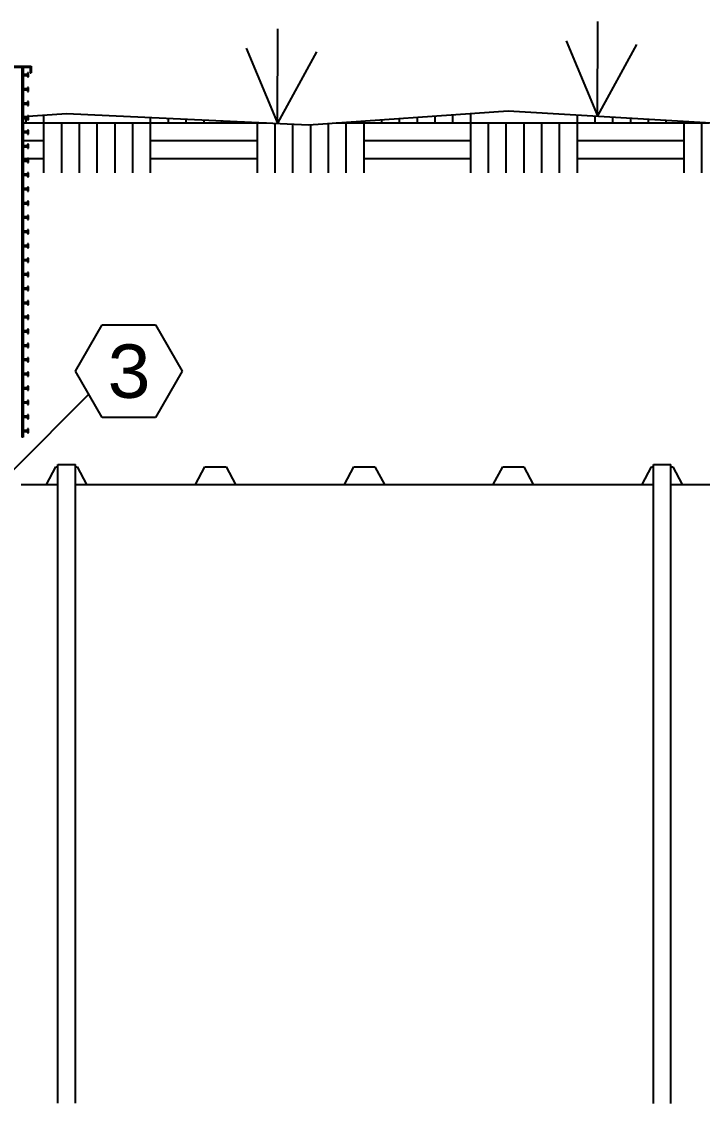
# Model space of a CAD drawing. Extents: x -13 to 356, y -85 to 125.
# Drawn here: x 71.6 to 148.1, y -14.6 to 107.1 of the extents above; entities that cross this region are included whole.
import ezdxf
from ezdxf.enums import TextEntityAlignment as Align

# ---------------------------------------------------------------- set-up
doc = ezdxf.new("R2010")
doc.units = 0
doc.header["$MEASUREMENT"] = 0
doc.layers.add('2', color=7, linetype='Continuous')
doc.styles.get("Standard").update_dxf_attribs({"font": 'monotxt.shx'})

msp = doc.modelspace()

# ---------------------------------------------------------------- linework, layer by layer
at = {"layer": '2', "color": 5, "linetype": 'Continuous'}
for p, q in [((136.33, 96.47), (136.38, 107.05)), ((100.33, 95.65), (100.38, 106.23)), ((132.82, 104.9), (136.33, 96.47)), ((96.82, 104.08), (100.33, 95.65)), ((104.73, 103.65), (100.33, 95.65)), ((140.73, 104.47), (136.33, 96.47)), ((47.15, 102.06), (72.65, 102.06)), ((47.27, 101.95), (72.54, 101.95)), ((71.59, 101.95), (71.59, 60.32)), ((71.72, 101.95), (71.72, 60.32)), ((72.24, 101.11), (71.72, 101.11)), ((71.72, 101), (72.24, 101)), ((72.24, 101.28), (72.24, 101.11)), ((72.35, 101.28), (72.24, 101.28)), ((72.24, 101), (72.24, 100.83)), ((72.35, 100.83), (72.35, 101.28)), ((72.54, 101.95), (72.54, 101.31)), ((72.54, 101.31), (72.65, 101.31)), ((72.65, 102.06), (72.65, 101.31)), ((72.24, 100.83), (72.35, 100.83)), ((72.24, 99.49), (71.72, 99.49)), ((71.72, 99.38), (72.24, 99.38)), ((72.24, 99.66), (72.24, 99.49)), ((72.35, 99.66), (72.24, 99.66)), ((72.24, 99.38), (72.24, 99.21)), ((72.24, 99.21), (72.35, 99.21)), ((72.35, 99.21), (72.35, 99.66)), ((72.24, 97.89), (71.72, 97.89)), ((71.72, 97.78), (72.24, 97.78)), ((72.24, 98.06), (72.24, 97.89)), ((72.35, 98.06), (72.24, 98.06)), ((72.24, 97.78), (72.24, 97.61)), ((72.24, 97.61), (72.35, 97.61)), ((72.35, 97.61), (72.35, 98.06)), ((71.72, 96.4), (76.6, 96.73)), ((72.24, 96.29), (71.72, 96.29)), ((71.72, 96.18), (72.24, 96.18)), ((72.08, 95.68), (72.08, 96.18)), ((72.24, 96.46), (72.24, 96.29)), ((72.35, 96.46), (72.24, 96.46)), ((72.24, 96.18), (72.24, 96.01)), ((72.35, 96.01), (72.35, 96.46)), ((74.08, 95.68), (74.08, 96.56)), ((76.6, 96.73), (103.82, 95.46)), ((86.08, 95.68), (86.08, 96.28)), ((88.08, 95.68), (88.08, 96.19)), ((90.08, 95.68), (90.08, 96.1)), ((103.82, 95.46), (126.29, 97.04)), ((114.08, 95.68), (114.08, 96.18)), ((116.08, 95.68), (116.08, 96.32)), ((118.08, 95.68), (118.08, 96.46)), ((120.08, 95.68), (120.08, 96.6)), ((122.08, 95.68), (122.08, 96.75)), ((126.29, 97.04), (152.56, 95.46)), ((134.08, 95.68), (134.08, 96.57)), ((136.08, 95.68), (136.08, 96.45)), ((138.08, 95.68), (138.08, 96.33)), ((140.08, 95.68), (140.08, 96.21)), ((142.08, 95.68), (142.08, 96.09)), ((71.72, 95.68), (74.08, 95.68)), ((72.24, 96.01), (72.35, 96.01)), ((72.24, 94.86), (72.24, 94.69)), ((72.35, 94.86), (72.24, 94.86)), ((72.35, 94.41), (72.35, 94.86)), ((74.08, 95.68), (86.08, 95.68)), ((74.08, 90.06), (74.08, 95.68)), ((76.08, 90.06), (76.08, 95.68)), ((78.08, 90.06), (78.08, 95.68)), ((80.08, 90.06), (80.08, 95.68)), ((82.08, 90.06), (82.08, 95.68)), ((84.08, 90.06), (84.08, 95.68)), ((86.08, 95.68), (98.08, 95.68)), ((86.08, 90.06), (86.08, 95.68)), ((92.08, 95.68), (92.08, 96.01)), ((94.08, 95.68), (94.08, 95.91)), ((96.08, 95.68), (96.08, 95.82)), ((98.08, 95.68), (98.08, 95.73)), ((98.08, 90.06), (98.08, 95.68)), ((98.08, 95.68), (99.1, 95.68)), ((100.08, 90.06), (100.08, 95.63)), ((102.08, 90.06), (102.08, 95.54)), ((104.08, 90.06), (104.08, 95.48)), ((106.08, 90.06), (106.08, 95.62)), ((106.93, 95.68), (110.08, 95.68)), ((108.08, 90.06), (108.08, 95.68)), ((110.08, 95.68), (110.08, 95.9)), ((110.08, 95.68), (122.08, 95.68)), ((110.08, 90.06), (110.08, 95.68)), ((112.08, 95.68), (112.08, 96.04)), ((122.08, 95.68), (134.08, 95.68)), ((122.08, 90.06), (122.08, 95.68)), ((124.08, 90.06), (124.08, 95.68)), ((126.08, 90.06), (126.08, 95.68)), ((128.08, 90.06), (128.08, 95.68)), ((130.08, 90.06), (130.08, 95.68)), ((132.08, 90.06), (132.08, 95.68)), ((134.08, 95.68), (146.08, 95.68)), ((134.08, 90.06), (134.08, 95.68)), ((144.08, 95.68), (144.08, 95.97)), ((146.08, 95.68), (146.08, 95.85)), ((146.08, 95.68), (148.92, 95.68)), ((146.08, 90.06), (146.08, 95.68)), ((148.08, 90.06), (148.08, 95.68)), ((72.24, 94.69), (71.72, 94.69)), ((71.72, 94.58), (72.24, 94.58)), ((71.72, 93.68), (74.08, 93.68)), ((72.24, 94.58), (72.24, 94.41)), ((72.24, 94.41), (72.35, 94.41)), ((86.08, 93.68), (98.08, 93.68)), ((110.08, 93.68), (122.08, 93.68)), ((134.08, 93.68), (146.08, 93.68)), ((72.24, 93.09), (71.72, 93.09)), ((71.72, 92.98), (72.24, 92.98)), ((72.24, 93.26), (72.24, 93.09)), ((72.35, 93.26), (72.24, 93.26)), ((72.24, 92.98), (72.24, 92.81)), ((72.24, 92.81), (72.35, 92.81)), ((72.35, 92.81), (72.35, 93.26)), ((71.72, 91.68), (74.08, 91.68)), ((72.24, 91.49), (71.72, 91.49)), ((71.72, 91.38), (72.24, 91.38)), ((72.24, 91.66), (72.24, 91.49)), ((72.35, 91.66), (72.24, 91.66)), ((72.24, 91.38), (72.24, 91.21)), ((72.24, 91.21), (72.35, 91.21)), ((72.35, 91.21), (72.35, 91.66)), ((86.08, 91.68), (98.08, 91.68)), ((110.08, 91.68), (122.08, 91.68)), ((134.08, 91.68), (146.08, 91.68)), ((72.24, 90.06), (72.24, 89.89)), ((72.35, 90.06), (72.24, 90.06)), ((72.35, 89.61), (72.35, 90.06)), ((72.24, 89.89), (71.72, 89.89)), ((71.72, 89.78), (72.24, 89.78)), ((72.24, 89.78), (72.24, 89.61)), ((72.24, 89.61), (72.35, 89.61)), ((72.24, 88.29), (71.72, 88.29)), ((71.72, 88.18), (72.24, 88.18)), ((72.24, 88.46), (72.24, 88.29)), ((72.35, 88.46), (72.24, 88.46)), ((72.24, 88.18), (72.24, 88.01)), ((72.24, 88.01), (72.35, 88.01)), ((72.35, 88.01), (72.35, 88.46)), ((72.24, 86.69), (71.72, 86.69)), ((71.72, 86.58), (72.24, 86.58)), ((72.24, 86.86), (72.24, 86.69)), ((72.35, 86.86), (72.24, 86.86)), ((72.24, 86.58), (72.24, 86.41)), ((72.24, 86.41), (72.35, 86.41)), ((72.35, 86.41), (72.35, 86.86)), ((72.24, 85.26), (72.24, 85.09)), ((72.35, 85.26), (72.24, 85.26)), ((72.35, 84.81), (72.35, 85.26)), ((72.24, 85.09), (71.72, 85.09)), ((71.72, 84.98), (72.24, 84.98)), ((72.24, 84.98), (72.24, 84.81)), ((72.24, 84.81), (72.35, 84.81)), ((72.24, 83.49), (71.72, 83.49)), ((71.72, 83.38), (72.24, 83.38)), ((72.24, 83.66), (72.24, 83.49)), ((72.35, 83.66), (72.24, 83.66)), ((72.24, 83.38), (72.24, 83.21)), ((72.24, 83.21), (72.35, 83.21)), ((72.35, 83.21), (72.35, 83.66)), ((72.24, 81.89), (71.72, 81.89)), ((72.24, 81.89), (71.72, 81.89)), ((71.72, 81.78), (72.24, 81.78)), ((71.72, 81.78), (72.24, 81.78)), ((72.24, 82.06), (72.24, 81.89)), ((72.35, 82.06), (72.24, 82.06)), ((72.24, 82.06), (72.24, 81.89)), ((72.35, 82.06), (72.24, 82.06)), ((72.24, 81.78), (72.24, 81.61)), ((72.24, 81.78), (72.24, 81.61)), ((72.24, 81.61), (72.35, 81.61)), ((72.24, 81.61), (72.35, 81.61)), ((72.35, 81.61), (72.35, 82.06)), ((72.35, 81.61), (72.35, 82.06)), ((72.24, 80.29), (71.72, 80.29)), ((72.24, 80.46), (72.24, 80.29)), ((72.35, 80.46), (72.24, 80.46)), ((72.35, 80.01), (72.35, 80.46)), ((71.72, 80.18), (72.24, 80.18)), ((72.24, 80.18), (72.24, 80.01)), ((72.24, 80.01), (72.35, 80.01)), ((72.24, 78.69), (71.72, 78.69)), ((71.72, 78.58), (72.24, 78.58)), ((72.24, 78.86), (72.24, 78.69)), ((72.35, 78.86), (72.24, 78.86)), ((72.24, 78.58), (72.24, 78.41)), ((72.24, 78.41), (72.35, 78.41)), ((72.35, 78.41), (72.35, 78.86)), ((72.24, 77.09), (71.72, 77.09)), ((71.72, 76.98), (72.24, 76.98)), ((72.24, 77.26), (72.24, 77.09)), ((72.35, 77.26), (72.24, 77.26)), ((72.24, 76.98), (72.24, 76.81)), ((72.24, 76.81), (72.35, 76.81)), ((72.35, 76.81), (72.35, 77.26)), ((72.24, 75.49), (71.72, 75.49)), ((72.24, 75.66), (72.24, 75.49)), ((72.35, 75.66), (72.24, 75.66)), ((72.35, 75.21), (72.35, 75.66)), ((71.72, 75.38), (72.24, 75.38)), ((72.24, 75.38), (72.24, 75.21)), ((72.24, 75.21), (72.35, 75.21)), ((72.24, 73.89), (71.72, 73.89)), ((71.72, 73.78), (72.24, 73.78)), ((72.24, 74.06), (72.24, 73.89)), ((72.35, 74.06), (72.24, 74.06)), ((72.24, 73.78), (72.24, 73.61)), ((72.24, 73.61), (72.35, 73.61)), ((72.35, 73.61), (72.35, 74.06)), ((72.24, 72.29), (71.72, 72.29)), ((71.72, 72.18), (72.24, 72.18)), ((72.24, 72.46), (72.24, 72.29)), ((72.35, 72.46), (72.24, 72.46)), ((72.24, 72.18), (72.24, 72.01)), ((72.24, 72.01), (72.35, 72.01)), ((72.35, 72.01), (72.35, 72.46)), ((77.63, 67.76), (80.63, 72.95)), ((80.63, 72.95), (86.63, 72.95)), ((86.63, 72.95), (89.63, 67.76)), ((72.24, 70.69), (71.72, 70.69)), ((71.72, 70.58), (72.24, 70.58)), ((72.24, 70.86), (72.24, 70.69)), ((72.35, 70.86), (72.24, 70.86)), ((72.24, 70.58), (72.24, 70.41)), ((72.35, 70.41), (72.35, 70.86)), ((72.24, 70.41), (72.35, 70.41)), ((72.24, 69.09), (71.72, 69.09)), ((71.72, 68.98), (72.24, 68.98)), ((72.24, 69.26), (72.24, 69.09)), ((72.35, 69.26), (72.24, 69.26)), ((72.24, 68.98), (72.24, 68.81)), ((72.24, 68.81), (72.35, 68.81)), ((72.35, 68.81), (72.35, 69.26)), ((72.24, 67.49), (71.72, 67.49)), ((71.72, 67.38), (72.24, 67.38)), ((72.24, 67.66), (72.24, 67.49)), ((72.35, 67.66), (72.24, 67.66)), ((72.24, 67.38), (72.24, 67.21)), ((72.24, 67.21), (72.35, 67.21)), ((72.35, 67.21), (72.35, 67.66)), ((80.63, 62.56), (77.63, 67.76)), ((89.63, 67.76), (86.63, 62.56)), ((72.24, 65.89), (71.72, 65.89)), ((71.72, 65.78), (72.24, 65.78)), ((72.35, 66.06), (72.24, 66.06)), ((72.24, 66.06), (72.24, 65.89)), ((72.24, 65.78), (72.24, 65.61)), ((72.35, 65.61), (72.35, 66.06)), ((70.64, 56.68), (79.13, 65.16)), ((72.24, 65.61), (72.35, 65.61)), ((72.24, 64.46), (72.24, 64.29)), ((72.35, 64.46), (72.24, 64.46)), ((72.35, 64.01), (72.35, 64.46)), ((72.24, 64.29), (71.72, 64.29)), ((71.72, 64.18), (72.24, 64.18)), ((72.24, 64.18), (72.24, 64.01)), ((72.24, 64.01), (72.35, 64.01)), ((72.24, 62.69), (71.72, 62.69)), ((71.72, 62.58), (72.24, 62.58)), ((72.35, 62.86), (72.24, 62.86)), ((72.24, 62.86), (72.24, 62.69)), ((72.24, 62.58), (72.24, 62.41)), ((72.24, 62.41), (72.35, 62.41)), ((72.35, 62.41), (72.35, 62.86)), ((86.63, 62.56), (80.63, 62.56)), ((72.24, 61.09), (71.72, 61.09)), ((71.72, 60.98), (72.24, 60.98)), ((72.24, 61.26), (72.24, 61.09)), ((72.35, 61.26), (72.24, 61.26)), ((72.24, 60.98), (72.24, 60.81)), ((72.24, 60.81), (72.35, 60.81)), ((72.35, 60.81), (72.35, 61.26)), ((71.72, 60.32), (71.59, 60.32)), ((75.63, -14.55), (75.63, 57.25)), ((75.63, 57.25), (77.61, 57.25)), ((77.61, -14.55), (77.61, 57.25)), ((142.63, -14.56), (142.63, 57.25)), ((142.63, 57.25), (144.61, 57.25)), ((144.61, -14.56), (144.61, 57.25)), ((74.37, 55), (75.43, 57)), ((75.43, 57), (75.63, 57)), ((77.61, 57), (77.81, 57)), ((77.81, 57), (78.87, 55)), ((91.12, 55), (92.18, 57)), ((92.18, 57), (94.56, 57)), ((94.56, 57), (95.62, 55)), ((107.87, 55), (108.93, 57)), ((108.93, 57), (111.31, 57)), ((111.31, 57), (112.37, 55)), ((124.62, 55), (125.68, 57)), ((125.68, 57), (128.06, 57)), ((128.06, 57), (129.12, 55)), ((141.37, 55), (142.43, 57)), ((142.43, 57), (142.63, 57)), ((144.61, 57), (144.81, 57)), ((144.81, 57), (145.87, 55)), ((71.52, 55), (75.63, 55)), ((77.61, 55), (142.63, 55)), ((144.61, 55), (173.64, 55))]:
    msp.add_line(p, q, dxfattribs=at)

# ---------------------------------------------------------------- texts
msp.add_text('3', height=6, dxfattribs=at).set_placement((83.63, 67.76), align=Align.MIDDLE_CENTER)

doc.saveas('drawing.dxf')
